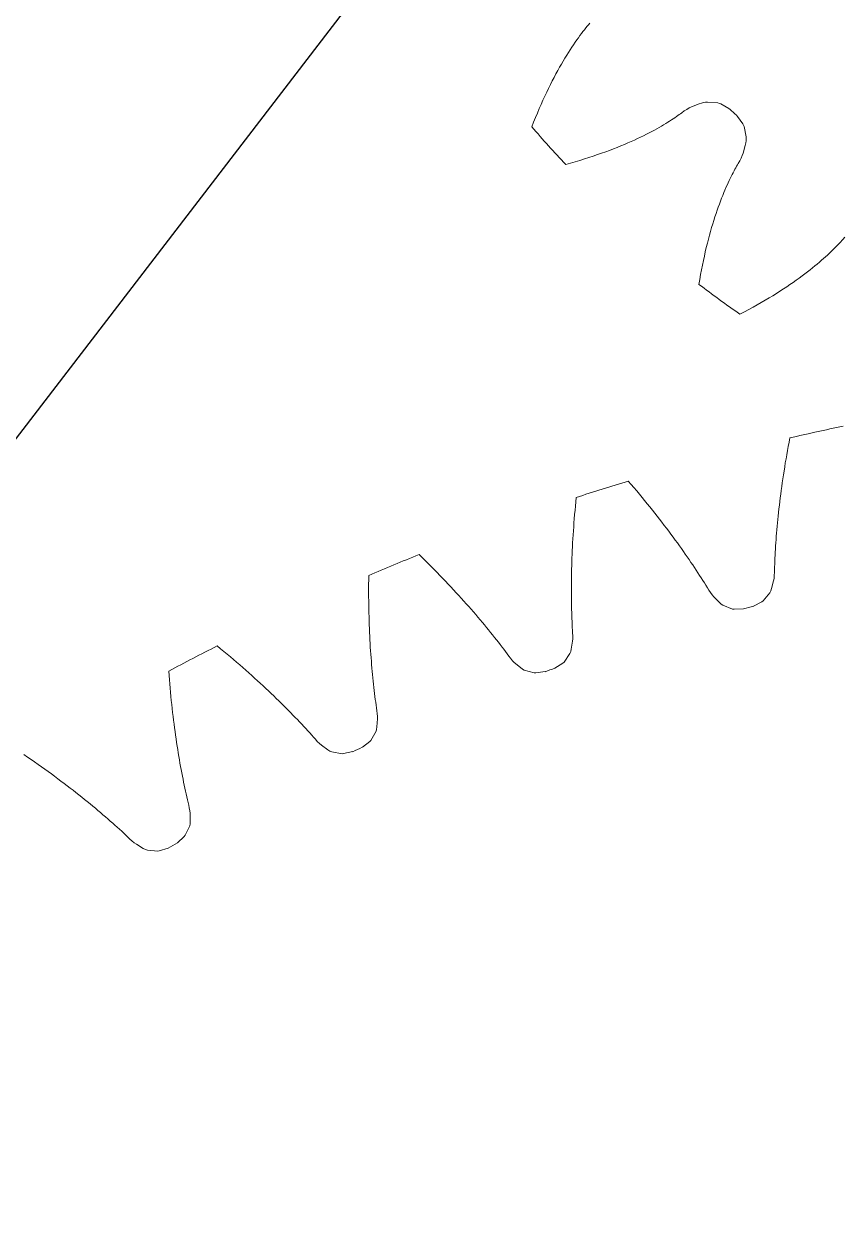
# Model space of a CAD drawing. Header units: millimetres. Extents: x 278858 to 279223, y 218711 to 219074.
# Drawn here: x 278909.74 to 278921.67, y 218894.49 to 218911.9 of the extents above; entities that cross this region are included whole.
import ezdxf

# ---------------------------------------------------------------- set-up
doc = ezdxf.new("R2010")
doc.units = ezdxf.units.MM
doc.header["$LTSCALE"] = 2
doc.layers.add('AM_4', color=3, linetype='Continuous', lineweight=25)
doc.layers.add('AM_9', color=251, linetype='Continuous', lineweight=15)

msp = doc.modelspace()

# ---------------------------------------------------------------- linework, layer by layer
at = {"layer": 'AM_4'}
msp.add_line((278916.733, 218915.131), (278900.905, 218894.489), dxfattribs=at)
at = {"layer": 'AM_9'}
for p, q in [((278917.86, 218911.757), (278917.838, 218911.727)), ((278917.881, 218911.785), (278917.86, 218911.757)), ((278917.902, 218911.812), (278917.881, 218911.785)), ((278917.922, 218911.838), (278917.902, 218911.812)), ((278917.942, 218911.863), (278917.922, 218911.838)), ((278917.961, 218911.886), (278917.942, 218911.863)), ((278917.98, 218911.909), (278917.961, 218911.886)), ((278917.745, 218911.595), (278917.721, 218911.559)), ((278917.769, 218911.63), (278917.745, 218911.595)), ((278917.792, 218911.664), (278917.769, 218911.63)), ((278917.815, 218911.696), (278917.792, 218911.664)), ((278917.838, 218911.727), (278917.815, 218911.696)), ((278917.646, 218911.441), (278917.62, 218911.4)), ((278917.671, 218911.482), (278917.646, 218911.441)), ((278917.696, 218911.521), (278917.671, 218911.482)), ((278917.721, 218911.559), (278917.696, 218911.521)), ((278917.542, 218911.266), (278917.516, 218911.218)), ((278917.569, 218911.312), (278917.542, 218911.266)), ((278917.595, 218911.356), (278917.569, 218911.312)), ((278917.62, 218911.4), (278917.595, 218911.356)), ((278917.435, 218911.067), (278917.408, 218911.014)), ((278917.462, 218911.119), (278917.435, 218911.067)), ((278917.489, 218911.169), (278917.462, 218911.119)), ((278917.516, 218911.218), (278917.489, 218911.169)), ((278917.354, 218910.903), (278917.326, 218910.845)), ((278917.381, 218910.959), (278917.354, 218910.903)), ((278917.408, 218911.014), (278917.381, 218910.959)), ((278917.272, 218910.725), (278917.245, 218910.663)), ((278917.299, 218910.786), (278917.272, 218910.725)), ((278917.326, 218910.845), (278917.299, 218910.786)), ((278919.464, 218910.689), (278919.572, 218910.732)), ((278919.572, 218910.732), (278919.607, 218910.745)), ((278919.607, 218910.745), (278919.639, 218910.754)), ((278919.639, 218910.754), (278919.668, 218910.759)), ((278919.668, 218910.759), (278919.694, 218910.76)), ((278919.694, 218910.76), (278919.847, 218910.746)), ((278919.847, 218910.746), (278919.87, 218910.74)), ((278919.87, 218910.74), (278919.89, 218910.731)), ((278919.89, 218910.731), (278920.004, 218910.665)), ((278917.191, 218910.534), (278917.164, 218910.467)), ((278917.218, 218910.599), (278917.191, 218910.534)), ((278917.245, 218910.663), (278917.218, 218910.599)), ((278919.196, 218910.515), (278919.22, 218910.531)), ((278919.22, 218910.531), (278919.243, 218910.547)), ((278919.243, 218910.547), (278919.264, 218910.562)), ((278919.264, 218910.562), (278919.284, 218910.576)), ((278919.284, 218910.576), (278919.303, 218910.59)), ((278919.303, 218910.59), (278919.321, 218910.603)), ((278919.321, 218910.603), (278919.357, 218910.629)), ((278919.357, 218910.629), (278919.395, 218910.653)), ((278919.395, 218910.653), (278919.43, 218910.673)), ((278919.43, 218910.673), (278919.464, 218910.689)), ((278920.004, 218910.665), (278920.023, 218910.653)), ((278920.118, 218910.567), (278920.132, 218910.55)), ((278920.132, 218910.55), (278920.209, 218910.443)), ((278917.164, 218910.467), (278917.137, 218910.399)), ((278918.921, 218910.351), (278918.957, 218910.37)), ((278918.957, 218910.37), (278918.991, 218910.39)), ((278918.991, 218910.39), (278919.024, 218910.409)), ((278919.024, 218910.409), (278919.056, 218910.428)), ((278919.056, 218910.428), (278919.087, 218910.446)), ((278919.087, 218910.446), (278919.116, 218910.464)), ((278919.116, 218910.464), (278919.144, 218910.481)), ((278919.144, 218910.481), (278919.171, 218910.499)), ((278919.171, 218910.499), (278919.196, 218910.515)), ((278920.209, 218910.443), (278920.221, 218910.424)), ((278920.221, 218910.424), (278920.229, 218910.402)), ((278920.229, 218910.402), (278920.258, 218910.251)), ((278918.535, 218910.163), (278918.583, 218910.185)), ((278918.583, 218910.185), (278918.63, 218910.206)), ((278918.63, 218910.206), (278918.676, 218910.227)), ((278918.676, 218910.227), (278918.72, 218910.248)), ((278918.72, 218910.248), (278918.763, 218910.269)), ((278918.763, 218910.269), (278918.805, 218910.29)), ((278918.805, 218910.29), (278918.845, 218910.31)), ((278918.845, 218910.31), (278918.883, 218910.331)), ((278918.883, 218910.331), (278918.921, 218910.351)), ((278920.259, 218910.196), (278920.253, 218910.163)), ((278920.258, 218910.251), (278920.26, 218910.225)), ((278920.26, 218910.225), (278920.259, 218910.196)), ((278918.094, 218909.993), (278918.154, 218910.014)), ((278918.154, 218910.014), (278918.213, 218910.035)), ((278918.213, 218910.035), (278918.27, 218910.056)), ((278918.27, 218910.056), (278918.326, 218910.078)), ((278918.326, 218910.078), (278918.38, 218910.099)), ((278918.38, 218910.099), (278918.433, 218910.12)), ((278918.433, 218910.12), (278918.485, 218910.142)), ((278918.485, 218910.142), (278918.535, 218910.163)), ((278920.212, 218910.015), (278920.2, 218909.98)), ((278920.243, 218910.128), (278920.212, 218910.015)), ((278920.253, 218910.163), (278920.243, 218910.128)), ((278917.631, 218909.851), (278917.701, 218909.871)), ((278917.701, 218909.871), (278917.77, 218909.89)), ((278917.77, 218909.89), (278917.838, 218909.91)), ((278917.838, 218909.91), (278917.904, 218909.931)), ((278917.904, 218909.931), (278917.969, 218909.951)), ((278917.969, 218909.951), (278918.032, 218909.972)), ((278918.032, 218909.972), (278918.094, 218909.993)), ((278920.131, 218909.845), (278920.119, 218909.825)), ((278920.142, 218909.864), (278920.131, 218909.845)), ((278920.164, 218909.902), (278920.142, 218909.864)), ((278920.184, 218909.942), (278920.164, 218909.902)), ((278920.2, 218909.98), (278920.184, 218909.942)), ((278920.039, 218909.675), (278920.025, 218909.646)), ((278920.054, 218909.703), (278920.039, 218909.675)), ((278920.067, 218909.73), (278920.054, 218909.703)), ((278920.081, 218909.756), (278920.067, 218909.73)), ((278920.094, 218909.78), (278920.081, 218909.756)), ((278920.107, 218909.803), (278920.094, 218909.78)), ((278920.119, 218909.825), (278920.107, 218909.803)), ((278919.964, 218909.514), (278919.949, 218909.477)), ((278919.98, 218909.549), (278919.964, 218909.514)), ((278919.995, 218909.582), (278919.98, 218909.549)), ((278920.01, 218909.615), (278919.995, 218909.582)), ((278920.025, 218909.646), (278920.01, 218909.615)), ((278919.884, 218909.318), (278919.868, 218909.274)), ((278919.901, 218909.36), (278919.884, 218909.318)), ((278919.917, 218909.4), (278919.901, 218909.36)), ((278919.933, 218909.44), (278919.917, 218909.4)), ((278919.949, 218909.477), (278919.933, 218909.44)), ((278919.835, 218909.183), (278919.819, 218909.136)), ((278919.852, 218909.23), (278919.835, 218909.183)), ((278919.868, 218909.274), (278919.852, 218909.23)), ((278919.771, 218908.984), (278919.755, 218908.931)), ((278919.787, 218909.036), (278919.771, 218908.984)), ((278919.803, 218909.086), (278919.787, 218909.036)), ((278919.819, 218909.136), (278919.803, 218909.086)), ((278919.723, 218908.819), (278919.708, 218908.762)), ((278919.739, 218908.876), (278919.723, 218908.819)), ((278919.755, 218908.931), (278919.739, 218908.876)), ((278921.665, 218908.758), (278921.694, 218908.79)), ((278919.678, 218908.642), (278919.663, 218908.58)), ((278919.693, 218908.702), (278919.678, 218908.642)), ((278919.708, 218908.762), (278919.693, 218908.702)), ((278921.517, 218908.602), (278921.539, 218908.624)), ((278921.539, 218908.624), (278921.56, 218908.646)), ((278921.56, 218908.646), (278921.58, 218908.667)), ((278921.58, 218908.667), (278921.599, 218908.686)), ((278921.599, 218908.686), (278921.617, 218908.706)), ((278921.617, 218908.706), (278921.634, 218908.724)), ((278921.634, 218908.724), (278921.65, 218908.741)), ((278921.65, 218908.741), (278921.665, 218908.758)), ((278919.635, 218908.451), (278919.621, 218908.385)), ((278919.649, 218908.516), (278919.635, 218908.451)), ((278919.663, 218908.58), (278919.649, 218908.516)), ((278921.325, 218908.428), (278921.356, 218908.454)), ((278921.356, 218908.454), (278921.386, 218908.481)), ((278921.386, 218908.481), (278921.415, 218908.506)), ((278921.415, 218908.506), (278921.442, 218908.531)), ((278921.442, 218908.531), (278921.468, 218908.555)), ((278921.468, 218908.555), (278921.493, 218908.579)), ((278921.493, 218908.579), (278921.517, 218908.602)), ((278919.608, 218908.317), (278919.595, 218908.247)), ((278919.621, 218908.385), (278919.608, 218908.317)), ((278921.112, 218908.256), (278921.151, 218908.286)), ((278921.151, 218908.286), (278921.188, 218908.315)), ((278921.188, 218908.315), (278921.224, 218908.344)), ((278921.224, 218908.344), (278921.259, 218908.372)), ((278921.259, 218908.372), (278921.293, 218908.4)), ((278921.293, 218908.4), (278921.325, 218908.428)), ((278919.583, 218908.177), (278919.571, 218908.104)), ((278919.595, 218908.247), (278919.583, 218908.177)), ((278920.849, 218908.069), (278920.896, 218908.101)), ((278920.896, 218908.101), (278920.942, 218908.133)), ((278920.942, 218908.133), (278920.987, 218908.164)), ((278920.987, 218908.164), (278921.03, 218908.195)), ((278921.03, 218908.195), (278921.071, 218908.226)), ((278921.071, 218908.226), (278921.112, 218908.256)), ((278920.591, 218907.906), (278920.645, 218907.939)), ((278920.645, 218907.939), (278920.698, 218907.972)), ((278920.698, 218907.972), (278920.75, 218908.004)), ((278920.75, 218908.004), (278920.8, 218908.037)), ((278920.8, 218908.037), (278920.849, 218908.069)), ((278920.296, 218907.738), (278920.358, 218907.772)), ((278920.358, 218907.772), (278920.418, 218907.805)), ((278920.418, 218907.805), (278920.477, 218907.839)), ((278920.477, 218907.839), (278920.535, 218907.872)), ((278920.535, 218907.872), (278920.591, 218907.906)), ((278920.167, 218907.671), (278920.232, 218907.705)), ((278920.232, 218907.705), (278920.296, 218907.738)), ((278920.893, 218905.867), (278920.882, 218905.805)), ((278920.859, 218905.683), (278920.849, 218905.622)), ((278920.87, 218905.744), (278920.859, 218905.683)), ((278920.882, 218905.805), (278920.87, 218905.744)), ((278920.828, 218905.503), (278920.819, 218905.444)), ((278920.838, 218905.562), (278920.828, 218905.503)), ((278920.849, 218905.622), (278920.838, 218905.562)), ((278920.801, 218905.328), (278920.792, 218905.271)), ((278920.81, 218905.385), (278920.801, 218905.328)), ((278920.819, 218905.444), (278920.81, 218905.385)), ((278918.583, 218905.191), (278918.542, 218905.239)), ((278918.624, 218905.143), (278918.583, 218905.191)), ((278918.664, 218905.095), (278918.624, 218905.143)), ((278920.776, 218905.158), (278920.769, 218905.102)), ((278920.784, 218905.214), (278920.776, 218905.158)), ((278920.792, 218905.271), (278920.784, 218905.214)), ((278917.784, 218905), (278917.778, 218904.937)), ((278918.703, 218905.048), (278918.664, 218905.095)), ((278918.742, 218905.001), (278918.703, 218905.048)), ((278918.78, 218904.955), (278918.742, 218905.001)), ((278920.754, 218904.993), (278920.748, 218904.94)), ((278920.761, 218905.048), (278920.754, 218904.993)), ((278920.769, 218905.102), (278920.761, 218905.048)), ((278917.766, 218904.813), (278917.761, 218904.752)), ((278917.772, 218904.875), (278917.766, 218904.813)), ((278917.778, 218904.937), (278917.772, 218904.875)), ((278918.818, 218904.909), (278918.78, 218904.955)), ((278918.855, 218904.863), (278918.818, 218904.909)), ((278918.892, 218904.817), (278918.855, 218904.863)), ((278918.928, 218904.772), (278918.892, 218904.817)), ((278920.735, 218904.834), (278920.73, 218904.782)), ((278920.741, 218904.886), (278920.735, 218904.834)), ((278920.748, 218904.94), (278920.741, 218904.886)), ((278917.751, 218904.631), (278917.747, 218904.572)), ((278917.756, 218904.691), (278917.751, 218904.631)), ((278917.761, 218904.752), (278917.756, 218904.691)), ((278918.963, 218904.727), (278918.928, 218904.772)), ((278918.998, 218904.682), (278918.963, 218904.727)), ((278919.032, 218904.638), (278918.998, 218904.682)), ((278919.066, 218904.594), (278919.032, 218904.638)), ((278920.714, 218904.629), (278920.709, 218904.58)), ((278920.719, 218904.68), (278920.714, 218904.629)), ((278920.724, 218904.73), (278920.719, 218904.68)), ((278920.73, 218904.782), (278920.724, 218904.73)), ((278917.739, 218904.454), (278917.736, 218904.397)), ((278917.743, 218904.513), (278917.739, 218904.454)), ((278917.747, 218904.572), (278917.743, 218904.513)), ((278919.099, 218904.551), (278919.066, 218904.594)), ((278919.131, 218904.507), (278919.099, 218904.551)), ((278919.163, 218904.464), (278919.131, 218904.507)), ((278919.195, 218904.422), (278919.163, 218904.464)), ((278920.701, 218904.482), (278920.697, 218904.434)), ((278920.705, 218904.531), (278920.701, 218904.482)), ((278920.709, 218904.58), (278920.705, 218904.531)), ((278917.729, 218904.283), (278917.727, 218904.227)), ((278917.732, 218904.34), (278917.729, 218904.283)), ((278917.736, 218904.397), (278917.732, 218904.34)), ((278919.226, 218904.38), (278919.195, 218904.422)), ((278919.256, 218904.338), (278919.226, 218904.38)), ((278919.286, 218904.296), (278919.256, 218904.338)), ((278919.315, 218904.255), (278919.286, 218904.296)), ((278920.687, 218904.294), (278920.684, 218904.248)), ((278920.69, 218904.34), (278920.687, 218904.294)), ((278920.693, 218904.387), (278920.69, 218904.34)), ((278920.697, 218904.434), (278920.693, 218904.387)), ((278915.542, 218904.125), (278915.497, 218904.169)), ((278915.586, 218904.081), (278915.542, 218904.125)), ((278917.722, 218904.117), (278917.72, 218904.063)), ((278917.724, 218904.172), (278917.722, 218904.117)), ((278917.727, 218904.227), (278917.724, 218904.172)), ((278919.344, 218904.215), (278919.315, 218904.255)), ((278919.372, 218904.174), (278919.344, 218904.215)), ((278919.4, 218904.134), (278919.372, 218904.174)), ((278919.427, 218904.095), (278919.4, 218904.134)), ((278919.454, 218904.055), (278919.427, 218904.095)), ((278920.677, 218904.115), (278920.675, 218904.072)), ((278920.679, 218904.159), (278920.677, 218904.115)), ((278920.681, 218904.204), (278920.679, 218904.159)), ((278920.684, 218904.248), (278920.681, 218904.204)), ((278915.63, 218904.037), (278915.586, 218904.081)), ((278915.674, 218903.993), (278915.63, 218904.037)), ((278915.717, 218903.95), (278915.674, 218903.993)), ((278915.759, 218903.907), (278915.717, 218903.95)), ((278917.717, 218903.957), (278917.716, 218903.904)), ((278917.718, 218904.01), (278917.717, 218903.957)), ((278917.72, 218904.063), (278917.718, 218904.01)), ((278919.48, 218904.017), (278919.454, 218904.055)), ((278919.506, 218903.978), (278919.48, 218904.017)), ((278919.531, 218903.94), (278919.506, 218903.978)), ((278919.556, 218903.903), (278919.531, 218903.94)), ((278920.67, 218903.946), (278920.669, 218903.906)), ((278920.671, 218903.988), (278920.67, 218903.946)), ((278920.673, 218904.03), (278920.671, 218903.988)), ((278920.675, 218904.072), (278920.673, 218904.03)), ((278914.762, 218903.802), (278914.761, 218903.739)), ((278914.762, 218903.865), (278914.762, 218903.802)), ((278915.8, 218903.864), (278915.759, 218903.907)), ((278915.841, 218903.822), (278915.8, 218903.864)), ((278915.882, 218903.779), (278915.841, 218903.822)), ((278915.921, 218903.737), (278915.882, 218903.779)), ((278917.714, 218903.751), (278917.713, 218903.701)), ((278917.715, 218903.853), (278917.714, 218903.802)), ((278917.714, 218903.802), (278917.714, 218903.751)), ((278917.716, 218903.904), (278917.715, 218903.853)), ((278919.58, 218903.865), (278919.556, 218903.903)), ((278919.604, 218903.829), (278919.58, 218903.865)), ((278919.627, 218903.792), (278919.604, 218903.829)), ((278919.65, 218903.756), (278919.627, 218903.792)), ((278919.673, 218903.721), (278919.65, 218903.756)), ((278920.657, 218903.786), (278920.628, 218903.673)), ((278920.665, 218903.822), (278920.657, 218903.786)), ((278920.668, 218903.866), (278920.665, 218903.822)), ((278920.669, 218903.906), (278920.668, 218903.866)), ((278914.761, 218903.739), (278914.761, 218903.677)), ((278914.761, 218903.677), (278914.761, 218903.616)), ((278914.761, 218903.616), (278914.761, 218903.555)), ((278915.96, 218903.696), (278915.921, 218903.737)), ((278915.999, 218903.654), (278915.96, 218903.696)), ((278916.037, 218903.613), (278915.999, 218903.654)), ((278916.074, 218903.572), (278916.037, 218903.613)), ((278916.111, 218903.532), (278916.074, 218903.572)), ((278917.713, 218903.701), (278917.713, 218903.652)), ((278917.713, 218903.652), (278917.713, 218903.603)), ((278917.713, 218903.603), (278917.714, 218903.555)), ((278919.694, 218903.686), (278919.673, 218903.721)), ((278919.716, 218903.651), (278919.694, 218903.686)), ((278919.737, 218903.617), (278919.716, 218903.651)), ((278919.761, 218903.58), (278919.737, 218903.617)), ((278919.785, 218903.553), (278919.761, 218903.58)), ((278920.604, 218903.613), (278920.507, 218903.494)), ((278920.618, 218903.638), (278920.604, 218903.613)), ((278920.628, 218903.673), (278920.618, 218903.638)), ((278914.761, 218903.555), (278914.762, 218903.495)), ((278914.762, 218903.495), (278914.763, 218903.435)), ((278914.763, 218903.435), (278914.764, 218903.376)), ((278916.147, 218903.492), (278916.111, 218903.532)), ((278916.183, 218903.452), (278916.147, 218903.492)), ((278916.218, 218903.412), (278916.183, 218903.452)), ((278916.253, 218903.373), (278916.218, 218903.412)), ((278917.714, 218903.555), (278917.714, 218903.508)), ((278917.714, 218903.508), (278917.715, 218903.461)), ((278917.715, 218903.461), (278917.716, 218903.415)), ((278917.716, 218903.415), (278917.717, 218903.369)), ((278919.868, 218903.469), (278919.785, 218903.553)), ((278919.894, 218903.444), (278919.868, 218903.469)), ((278919.918, 218903.429), (278919.894, 218903.444)), ((278920.061, 218903.375), (278919.918, 218903.429)), ((278920.488, 218903.482), (278920.367, 218903.418)), ((278920.507, 218903.494), (278920.488, 218903.482)), ((278914.764, 218903.376), (278914.765, 218903.318)), ((278914.765, 218903.318), (278914.767, 218903.26)), ((278914.767, 218903.26), (278914.768, 218903.203)), ((278916.287, 218903.334), (278916.253, 218903.373)), ((278916.32, 218903.295), (278916.287, 218903.334)), ((278916.353, 218903.257), (278916.32, 218903.295)), ((278916.385, 218903.218), (278916.353, 218903.257)), ((278917.717, 218903.369), (278917.718, 218903.324)), ((278917.718, 218903.324), (278917.72, 218903.28)), ((278917.72, 218903.28), (278917.721, 218903.236)), ((278917.721, 218903.236), (278917.723, 218903.193)), ((278920.083, 218903.374), (278920.061, 218903.375)), ((278920.22, 218903.379), (278920.083, 218903.374)), ((278914.768, 218903.203), (278914.77, 218903.146)), ((278914.77, 218903.146), (278914.772, 218903.09)), ((278914.772, 218903.09), (278914.775, 218903.035)), ((278916.417, 218903.181), (278916.385, 218903.218)), ((278916.448, 218903.143), (278916.417, 218903.181)), ((278916.478, 218903.106), (278916.448, 218903.143)), ((278916.508, 218903.07), (278916.478, 218903.106)), ((278916.538, 218903.033), (278916.508, 218903.07)), ((278917.723, 218903.193), (278917.725, 218903.15)), ((278917.725, 218903.15), (278917.727, 218903.108)), ((278917.727, 218903.108), (278917.729, 218903.067)), ((278917.729, 218903.067), (278917.731, 218903.026)), ((278914.775, 218903.035), (278914.777, 218902.98)), ((278914.777, 218902.98), (278914.78, 218902.926)), ((278914.78, 218902.926), (278914.783, 218902.873)), ((278914.783, 218902.873), (278914.786, 218902.82)), ((278916.567, 218902.997), (278916.538, 218903.033)), ((278916.595, 218902.962), (278916.567, 218902.997)), ((278916.623, 218902.926), (278916.595, 218902.962)), ((278916.651, 218902.891), (278916.623, 218902.926)), ((278916.678, 218902.857), (278916.651, 218902.891)), ((278917.731, 218902.906), (278917.711, 218902.791)), ((278917.731, 218903.026), (278917.734, 218902.986)), ((278917.735, 218902.942), (278917.731, 218902.906)), ((278917.734, 218902.986), (278917.735, 218902.942)), ((278912.605, 218902.797), (278912.556, 218902.838)), ((278912.653, 218902.757), (278912.605, 218902.797)), ((278912.701, 218902.718), (278912.653, 218902.757)), ((278912.748, 218902.678), (278912.701, 218902.718)), ((278914.786, 218902.82), (278914.79, 218902.768)), ((278914.79, 218902.768), (278914.793, 218902.716)), ((278914.793, 218902.716), (278914.797, 218902.665)), ((278916.704, 218902.822), (278916.678, 218902.857)), ((278916.73, 218902.789), (278916.704, 218902.822)), ((278916.755, 218902.755), (278916.73, 218902.789)), ((278916.78, 218902.722), (278916.755, 218902.755)), ((278916.804, 218902.689), (278916.78, 218902.722)), ((278917.693, 218902.729), (278917.606, 218902.602)), ((278917.704, 218902.755), (278917.693, 218902.729)), ((278917.711, 218902.791), (278917.704, 218902.755)), ((278912.794, 218902.639), (278912.748, 218902.678)), ((278912.84, 218902.6), (278912.794, 218902.639)), ((278912.885, 218902.561), (278912.84, 218902.6)), ((278912.93, 218902.522), (278912.885, 218902.561)), ((278914.797, 218902.665), (278914.801, 218902.615)), ((278914.801, 218902.615), (278914.805, 218902.565)), ((278914.805, 218902.565), (278914.809, 218902.516)), ((278916.828, 218902.657), (278916.804, 218902.689)), ((278916.856, 218902.623), (278916.828, 218902.657)), ((278916.882, 218902.598), (278916.856, 218902.623)), ((278916.972, 218902.522), (278916.882, 218902.598)), ((278917.589, 218902.589), (278917.474, 218902.515)), ((278917.606, 218902.602), (278917.589, 218902.589)), ((278911.851, 218902.471), (278911.856, 218902.408)), ((278911.856, 218902.408), (278911.861, 218902.346)), ((278912.974, 218902.483), (278912.93, 218902.522)), ((278913.017, 218902.445), (278912.974, 218902.483)), ((278913.059, 218902.407), (278913.017, 218902.445)), ((278913.101, 218902.369), (278913.059, 218902.407)), ((278913.143, 218902.331), (278913.101, 218902.369)), ((278914.809, 218902.516), (278914.814, 218902.467)), ((278914.814, 218902.467), (278914.818, 218902.42)), ((278914.818, 218902.42), (278914.823, 218902.372)), ((278914.823, 218902.372), (278914.828, 218902.326)), ((278917, 218902.499), (278916.972, 218902.522)), ((278917.025, 218902.486), (278917, 218902.499)), ((278917.172, 218902.445), (278917.025, 218902.486)), ((278917.195, 218902.446), (278917.172, 218902.445)), ((278917.33, 218902.463), (278917.195, 218902.446)), ((278911.861, 218902.346), (278911.866, 218902.284)), ((278911.866, 218902.284), (278911.872, 218902.222)), ((278911.872, 218902.222), (278911.877, 218902.162)), ((278913.184, 218902.294), (278913.143, 218902.331)), ((278913.224, 218902.257), (278913.184, 218902.294)), ((278913.263, 218902.22), (278913.224, 218902.257)), ((278913.302, 218902.183), (278913.263, 218902.22)), ((278913.341, 218902.147), (278913.302, 218902.183)), ((278914.828, 218902.326), (278914.832, 218902.28)), ((278914.832, 218902.28), (278914.838, 218902.234)), ((278914.838, 218902.234), (278914.843, 218902.19)), ((278914.843, 218902.19), (278914.848, 218902.146)), ((278911.877, 218902.162), (278911.883, 218902.102)), ((278911.883, 218902.102), (278911.889, 218902.043)), ((278911.889, 218902.043), (278911.895, 218901.984)), ((278913.379, 218902.11), (278913.341, 218902.147)), ((278913.416, 218902.074), (278913.379, 218902.11)), ((278913.452, 218902.039), (278913.416, 218902.074)), ((278913.488, 218902.003), (278913.452, 218902.039)), ((278913.524, 218901.968), (278913.488, 218902.003)), ((278914.848, 218902.146), (278914.853, 218902.102)), ((278914.853, 218902.102), (278914.859, 218902.059)), ((278914.859, 218902.059), (278914.865, 218902.017)), ((278914.865, 218902.017), (278914.87, 218901.976)), ((278911.895, 218901.984), (278911.901, 218901.926)), ((278911.901, 218901.926), (278911.908, 218901.868)), ((278911.908, 218901.868), (278911.915, 218901.812)), ((278913.559, 218901.933), (278913.524, 218901.968)), ((278913.593, 218901.899), (278913.559, 218901.933)), ((278913.627, 218901.865), (278913.593, 218901.899)), ((278913.66, 218901.831), (278913.627, 218901.865)), ((278913.692, 218901.797), (278913.66, 218901.831)), ((278914.87, 218901.976), (278914.876, 218901.935)), ((278914.876, 218901.935), (278914.882, 218901.894)), ((278914.882, 218901.894), (278914.888, 218901.855)), ((278914.888, 218901.855), (278914.893, 218901.811)), ((278911.915, 218901.812), (278911.922, 218901.755)), ((278911.922, 218901.755), (278911.929, 218901.7)), ((278911.929, 218901.7), (278911.936, 218901.645)), ((278913.724, 218901.764), (278913.692, 218901.797)), ((278913.756, 218901.731), (278913.724, 218901.764)), ((278913.787, 218901.698), (278913.756, 218901.731)), ((278913.817, 218901.666), (278913.787, 218901.698)), ((278913.847, 218901.633), (278913.817, 218901.666)), ((278914.882, 218901.658), (278914.878, 218901.621)), ((278914.892, 218901.774), (278914.882, 218901.658)), ((278914.893, 218901.811), (278914.892, 218901.774)), ((278911.936, 218901.645), (278911.943, 218901.591)), ((278911.943, 218901.591), (278911.951, 218901.537)), ((278911.951, 218901.537), (278911.958, 218901.484)), ((278911.958, 218901.484), (278911.966, 218901.432)), ((278913.876, 218901.602), (278913.847, 218901.633)), ((278913.905, 218901.57), (278913.876, 218901.602)), ((278913.933, 218901.539), (278913.905, 218901.57)), ((278913.961, 218901.508), (278913.933, 218901.539)), ((278913.988, 218901.478), (278913.961, 218901.508)), ((278914.869, 218901.595), (278914.794, 218901.461)), ((278914.878, 218901.621), (278914.869, 218901.595)), ((278911.966, 218901.432), (278911.974, 218901.38)), ((278911.974, 218901.38), (278911.982, 218901.329)), ((278911.982, 218901.329), (278911.99, 218901.279)), ((278914.014, 218901.448), (278913.988, 218901.478)), ((278914.045, 218901.416), (278914.014, 218901.448)), ((278914.073, 218901.393), (278914.045, 218901.416)), ((278914.169, 218901.325), (278914.073, 218901.393)), ((278914.199, 218901.305), (278914.169, 218901.325)), ((278914.225, 218901.295), (278914.199, 218901.305)), ((278914.778, 218901.446), (278914.67, 218901.362)), ((278914.794, 218901.461), (278914.778, 218901.446)), ((278909.795, 218901.219), (278909.743, 218901.255)), ((278909.847, 218901.184), (278909.795, 218901.219)), ((278909.897, 218901.148), (278909.847, 218901.184)), ((278909.948, 218901.113), (278909.897, 218901.148)), ((278911.99, 218901.279), (278911.999, 218901.229)), ((278911.999, 218901.229), (278912.007, 218901.18)), ((278912.007, 218901.18), (278912.015, 218901.131)), ((278912.015, 218901.131), (278912.024, 218901.083)), ((278914.376, 218901.266), (278914.225, 218901.295)), ((278914.398, 218901.269), (278914.376, 218901.266)), ((278914.532, 218901.298), (278914.398, 218901.269)), ((278909.997, 218901.078), (278909.948, 218901.113)), ((278910.046, 218901.043), (278909.997, 218901.078)), ((278910.095, 218901.008), (278910.046, 218901.043)), ((278910.142, 218900.973), (278910.095, 218901.008)), ((278910.189, 218900.939), (278910.142, 218900.973)), ((278912.024, 218901.083), (278912.033, 218901.036)), ((278912.033, 218901.036), (278912.041, 218900.989)), ((278912.041, 218900.989), (278912.05, 218900.943)), ((278910.236, 218900.904), (278910.189, 218900.939)), ((278910.282, 218900.87), (278910.236, 218900.904)), ((278910.327, 218900.836), (278910.282, 218900.87)), ((278910.371, 218900.802), (278910.327, 218900.836)), ((278910.415, 218900.768), (278910.371, 218900.802)), ((278912.05, 218900.943), (278912.059, 218900.898)), ((278912.059, 218900.898), (278912.068, 218900.853)), ((278912.068, 218900.853), (278912.077, 218900.809)), ((278912.077, 218900.809), (278912.086, 218900.766)), ((278910.459, 218900.735), (278910.415, 218900.768)), ((278910.501, 218900.701), (278910.459, 218900.735)), ((278910.543, 218900.668), (278910.501, 218900.701)), ((278910.585, 218900.635), (278910.543, 218900.668)), ((278910.626, 218900.602), (278910.585, 218900.635)), ((278912.086, 218900.766), (278912.095, 218900.723)), ((278912.095, 218900.723), (278912.105, 218900.681)), ((278912.105, 218900.681), (278912.114, 218900.639)), ((278912.114, 218900.639), (278912.123, 218900.598)), ((278910.666, 218900.57), (278910.626, 218900.602)), ((278910.705, 218900.538), (278910.666, 218900.57)), ((278910.744, 218900.505), (278910.705, 218900.538)), ((278910.783, 218900.474), (278910.744, 218900.505)), ((278910.82, 218900.442), (278910.783, 218900.474)), ((278910.858, 218900.41), (278910.82, 218900.442)), ((278912.123, 218900.598), (278912.133, 218900.558)), ((278912.133, 218900.558), (278912.142, 218900.518)), ((278912.142, 218900.518), (278912.151, 218900.479)), ((278912.151, 218900.479), (278912.16, 218900.436)), ((278912.16, 218900.436), (278912.162, 218900.4)), ((278910.894, 218900.379), (278910.858, 218900.41)), ((278910.93, 218900.348), (278910.894, 218900.379)), ((278910.966, 218900.318), (278910.93, 218900.348)), ((278911, 218900.287), (278910.966, 218900.318)), ((278911.035, 218900.257), (278911, 218900.287)), ((278912.162, 218900.4), (278912.163, 218900.282)), ((278912.163, 218900.282), (278912.162, 218900.246)), ((278911.068, 218900.227), (278911.035, 218900.257)), ((278911.101, 218900.197), (278911.068, 218900.227)), ((278911.134, 218900.168), (278911.101, 218900.197)), ((278911.166, 218900.139), (278911.134, 218900.168)), ((278911.197, 218900.11), (278911.166, 218900.139)), ((278911.228, 218900.082), (278911.197, 218900.11)), ((278912.156, 218900.219), (278912.092, 218900.079)), ((278912.162, 218900.246), (278912.156, 218900.219)), ((278911.258, 218900.053), (278911.228, 218900.082)), ((278911.287, 218900.025), (278911.258, 218900.053)), ((278911.316, 218899.998), (278911.287, 218900.025)), ((278911.35, 218899.969), (278911.316, 218899.998)), ((278911.38, 218899.949), (278911.35, 218899.969)), ((278911.481, 218899.889), (278911.38, 218899.949)), ((278912.077, 218900.062), (278911.977, 218899.969)), ((278912.092, 218900.079), (278912.077, 218900.062)), ((278911.513, 218899.871), (278911.481, 218899.889)), ((278911.54, 218899.864), (278911.513, 218899.871)), ((278911.693, 218899.848), (278911.54, 218899.864)), ((278911.714, 218899.853), (278911.693, 218899.848)), ((278911.845, 218899.893), (278911.714, 218899.853))]:
    msp.add_line(p, q, dxfattribs=at)
for centre, radius, start, end in [((278929.271, 218920.828), 13.75, 227.7326, 228.2674), ((278929.271, 218920.828), 16, 220.6796, 223.3204), ((278929.271, 218920.828), 16, 232.6796, 235.3204), ((278929.271, 218869.828), 37, 101.8564, 103.0867), ((278929.271, 218869.828), 37, 106.8564, 108.0867), ((278929.271, 218869.828), 37, 111.8564, 113.0867), ((278929.271, 218869.828), 34.75, 104.846, 105.0972), ((278929.271, 218869.828), 37, 116.8564, 118.0867), ((278929.271, 218869.828), 34.75, 109.846, 110.0972), ((278929.271, 218869.828), 34.75, 114.846, 115.0972), ((278929.271, 218869.828), 34.75, 119.846, 120.0972)]:
    msp.add_arc(centre, radius, start, end, dxfattribs=at)

doc.saveas('drawing.dxf')
